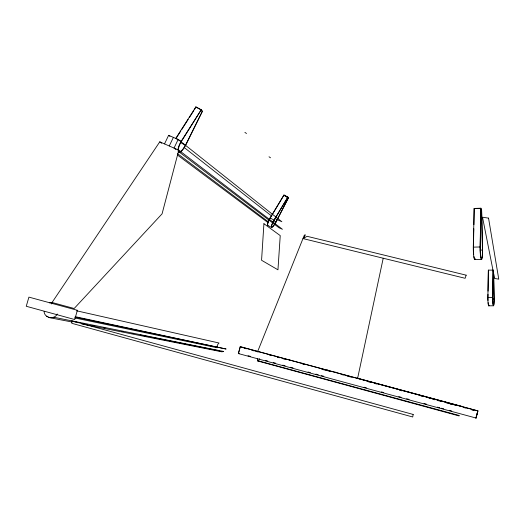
<?xml version="1.0" encoding="UTF-8"?>
<svg xmlns="http://www.w3.org/2000/svg" width="525" height="525" viewBox="0 0 525 525"><rect width="100%" height="100%" fill="white"/><g stroke="black" fill="none" stroke-linecap="round" stroke-linejoin="round"><path stroke-width="0.79" d="M489.103 305.189A7.048 0.794 89.2 0 1 488.263 304.382A7.048 0.794 89.2 0 1 487.869 297.458L488.362 270.126L493.126 270.126M487.994 294.308L487.935 297.524A6.464 0.728 89.2 0 0 487.988 300.49M488.053 291.099L488.362 270.126M488.683 305.826L493.395 305.786A7.055 0.768 89.1 0 1 492.608 297.406L493.06 270.047M493.113 270.933L492.673 297.472A6.471 0.702 89.1 0 0 493.395 305.202A6.471 0.702 89.1 0 0 494.084 298.942L493.52 271.425M480.9 208.215L480.211 247.111A9.306 1.103 88.9 0 0 481.333 258.582A9.306 1.103 88.9 0 0 482.436 250.051L481.602 209.35L482.541 250.182A10.146 1.201 88.9 0 1 481.327 259.409A10.146 1.201 88.9 0 1 480.106 246.98L480.9 208.215L474.167 208.432L473.294 247.131A10.133 1.267 88.8 0 0 473.904 257.257A10.133 1.267 88.8 0 0 475.25 258.871M473.819 228.736L473.406 247.268A9.293 1.162 88.8 0 0 473.708 254.697M473.911 224.707L474.167 208.432M357.604 378.381L383.217 258.228M477.927 410.885L475.958 418.084L477.927 410.885L241.113 346.92L240.207 346.71L238.337 353.542L476.109 418.058M51.64 303.949L52.06 302.492L159.777 141.829L178.802 150.17L162.074 213.832L74.169 308.497L52.06 302.492L49.468 302.833M238.573 353.141L240.207 347.163L240.883 347.32M257.703 351.402L304.29 235.285L305.261 234.773L303.949 238.042M259.698 358.687L258.49 360.892L257.611 360.944A4.83 1.181 -74.6 0 1 257.512 358.798M164.515 143.903L168.63 135.319L178.146 139.466L281.84 221.721L275.678 218.964M169.26 145.989L173.381 137.386M174.024 148.076L178.146 139.466M180.515 151.41A8.702 2.704 -62 0 0 185.45 145.235L202.44 111.156L201.101 110.44M178.408 152.257A9.483 2.947 -62 0 0 185.627 145.399L202.44 111.156M267.999 225.376A6.779 1.391 -61.5 0 1 270.113 217.954L283.973 195.051L287.871 197.151L274.103 220.165A6.221 1.253 -61.5 0 0 271.733 226.957A6.221 1.253 -61.5 0 0 275.953 221.97L288.409 197.813L284.53 195.713M288.409 197.813L276.038 222.049A6.779 1.365 -61.5 0 1 271.458 227.45L267.586 225.337M283.973 195.051L270.198 218.039A6.215 1.273 -61.5 0 0 269.64 219.043M271.458 227.45A6.779 1.365 -61.5 0 1 274.017 220.087L287.871 197.151M181.191 141.284L201.239 109.791L195.864 106.916L175.79 138.37L181.191 141.284A9.483 2.947 -62 0 0 177.903 149.993M201.239 109.791L181.374 141.461A8.702 2.704 -62 0 0 178.336 149.481M175.98 138.541L180.777 131.027M181.65 129.662L188.193 119.411M189.499 117.364L193.863 110.532M194.736 109.167L195.864 106.916M57.251 314.002C54.357 320.047 44.474 318.321 44.054 311.515M476.09 417.631L477.684 411.331M474.272 208.596L480.998 208.379M473.294 247.131L480.106 246.98M480.204 250.103L482.436 250.051M474.928 259.593L481.674 259.462M487.869 297.458L492.608 297.406M492.522 298.955L494.084 298.942M48.654 317.5L72.056 322.009M81.677 323.925L221.944 351.829L223.617 351.442L53.786 317.238M46.43 316.188L48.038 316.509M74.491 321.812L76.092 322.133M82.504 323.42L84.105 323.741M92.925 325.507L94.526 325.828M103.346 327.6L104.947 327.922M121.78 331.295L123.388 331.616M132.202 333.382L133.809 333.703M140.221 334.989L149.041 336.761M150.642 337.083L157.054 338.369M158.655 338.691L167.475 340.456M169.076 340.777L177.896 342.543M179.498 342.864L185.916 344.151M187.517 344.472L196.337 346.244M197.938 346.566L206.758 348.331M208.359 348.652L218.781 350.739L220.257 351.586M238.337 353.542L239.249 353.732M74.511 317.887L217.153 347.74A4.942 4.738 -72.3 0 1 219.043 343.015L76.689 310.813M75.305 317.172L226.104 349.027L75.141 316.654M288.317 359.507L289.898 359.933M301.77 363.142L303.352 363.569M327.088 369.981L328.67 370.407M335.002 372.113L336.584 372.54M357.151 378.098L461.593 406.304M240.207 346.71L477.776 410.885M244.046 348.173L246.415 348.81M251.941 350.306L254.31 350.949M255.892 351.376L258.261 352.012M269.312 354.998L271.681 355.642M277.213 357.131L279.582 357.774M302.479 363.963L304.848 364.599M323.8 369.725L326.169 370.361M327.751 370.788L330.12 371.431M341.178 374.417L343.547 375.06M349.072 376.55L351.442 377.193M374.345 383.381L376.714 384.018M399.617 390.206L401.986 390.849M420.938 395.968L423.308 396.611M428.833 398.101L431.202 398.744M438.309 400.66L440.678 401.303M446.204 402.8L448.573 403.436M450.155 403.863L452.524 404.506M454.105 404.933L456.474 405.569M463.582 407.492L465.951 408.128M471.476 409.625L473.845 410.268M282.949 358.713L285.324 359.356M321.74 369.193L324.115 369.836M347.071 376.038L349.447 376.681M368.445 381.813L370.821 382.456M432.561 399.138L434.936 399.781M449.977 403.843L452.353 404.486M471.352 409.618L473.727 410.261M248.043 355.714L250.405 356.357M265.401 360.426L267.77 361.069M273.217 362.499L275.658 363.208M282.758 365.137L285.127 365.781M290.653 367.283L293.016 367.927M308.011 371.995L310.38 372.638M315.866 374.082L318.268 374.778M321.425 375.637L323.794 376.281M364.035 387.207L366.404 387.85M381.399 391.919L383.762 392.562M398.757 396.631L401.126 397.274M406.645 398.777L409.067 399.387M424.01 403.489L426.379 404.132M437.423 407.131L439.792 407.774M441.367 408.201L443.737 408.844M449.262 410.347L451.625 410.99M258.49 360.892L459.309 415.511L459.106 415.944L257.611 360.944M196.042 107.113L201.416 109.987M200.609 110.283L202.611 111.353M284.051 195.143L287.943 197.249M286.545 196.855L288.488 197.905M181.466 143.076L185.45 145.235M184.301 144.683L185.627 145.399M270.113 217.954L274.017 220.087M273.381 220.566L275.953 221.97M244.899 132.392L246.52 133.501M269.023 156.778L270.513 157.795M159.777 141.829L161.746 143.299M177.502 155.052L268.078 222.652M177.562 153.694L268.236 221.74M174.674 148.568L175.98 149.559M177.936 151.042L278.998 227.745L282.43 229.287L178.802 150.17M168.63 135.319L169.916 136.329M184.098 147.44L271.766 216.136M493.638 273.932L494.143 299.007A7.055 0.768 89.1 0 1 493.395 305.78M179.524 151.784A8.702 2.704 -62 0 1 178.795 151.574M267.711 224.398A6.215 1.273 -61.5 0 1 269.122 220.06M488.486 304.808A6.464 0.728 89.2 0 1 488.138 302.636M474.259 257.998A9.293 1.162 88.8 0 1 473.963 256.62M474.902 258.759A9.293 1.162 88.8 0 1 474.58 258.727M263.918 223.702L261.568 260.269L277.955 269.817L280.238 235.613L263.918 223.702M413.182 414.455L412.709 416.981L71.787 323.308L71.767 320.821L413.182 414.455M77.378 310.288L74.721 319.548L26.25 306.272L28.921 297.124L77.378 310.288M466.161 275.166L465.13 278.289L302.971 238.573L307.145 236.322L466.161 275.166M488.552 218.137L482.521 217.219L494.616 278.473L498.75 279.149L488.552 218.137"/></g></svg>
